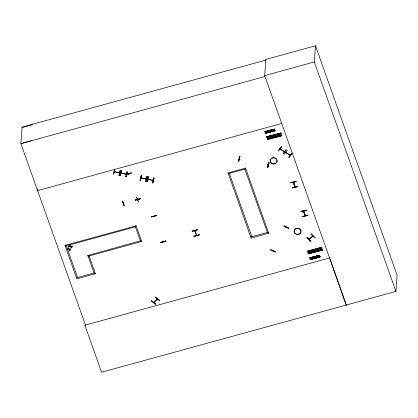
<?xml version="1.0" encoding="UTF-8"?>
<svg xmlns="http://www.w3.org/2000/svg" width="418" height="418" viewBox="0 0 418 418"><rect width="100%" height="100%" fill="white"/><g stroke="black" fill="none" stroke-linecap="round" stroke-linejoin="round"><path stroke-width="0.63" d="M272.761 250.695L272.996 250.22M286.278 227.23L285.996 227.711L286.466 227.073M95.429 273.623L76.86 278.931L64.947 245.204M65.276 246.129L135.411 226.833M66.3 245.847L77.57 277.526M69.984 250.398L69.775 250.889L68.886 249.556L67.173 249.541M67.167 249.671L67.366 249.206M67.355 249.342L68.724 249.264L68.024 248.067M68.014 248.203L68.223 247.717M71.624 247.555L71.41 248.041L70.527 246.714L68.813 246.693M68.803 246.829L69.007 246.364M70.82 248.95L69.122 249.065M69.978 250.534L69.283 249.363M68.996 246.495L70.365 246.416L69.66 245.225M69.649 245.361L69.863 244.87M72.46 246.108L70.762 246.223M69.273 249.499L70.626 249.285M71.614 247.691L70.924 246.516M70.914 246.651L72.267 246.442M76.546 277.803L94.081 272.98M94.411 273.905L87.785 255.293M88.114 256.218L141.739 241.468M89.138 255.936L95.419 273.827M113.544 174.175L114.485 169.295M114.767 169.238L113.591 174.212M114.757 171.584L114.736 172.023L114.177 171.918M114.636 172.002L114.809 171.662M119.553 173L118.978 172.916L119.01 172.535M118.952 172.874L119.067 172.482M119.015 172.681L119.135 172.441M120.17 170.361L120.457 170.554L119.292 175.393L118.999 175.199M119.511 172.519L119.48 173M121.591 170.654L121.283 170.727L120.118 175.565L120.426 175.492M121.163 172.864L121.037 173.303L126.419 174.249M120.415 175.628L121.554 170.659M121.539 172.942L121.502 173.423L120.98 173.292M121.633 173.083L121.513 173.449M122.427 201.121L124.235 205.855L122.552 200.98M123.42 203.096L123.367 203.394L123.733 203.315M123.608 203.049L123.65 203.091M125.834 173.956L125.781 174.29L126.382 174.416M126.994 171.777L127.286 171.976L126.116 176.814L125.828 176.615M126.131 174.421L131.393 172.989L126.142 174.332M124.235 205.855L122.526 201.095M125.87 176.741L127.03 171.798M128.707 173.569L128.854 174.285L128.869 173.752M128.906 173.569L128.854 174.285M131.414 172.916L126.053 174.222L126.147 174.489M135.207 199.794L135.286 200.191L140.558 198.754L135.286 200.175M136.649 197.092L138.462 201.946L136.681 197.202M135.082 225.913L140.714 241.75M137.506 199.689L137.167 199.433M137.569 198.545L137.741 199.245M137.945 199.172L137.752 198.498M141.723 241.672L136.101 225.631M140.338 180.304L140.072 180.283L141.237 175.44L141.54 175.508L140.37 180.346L141.545 175.372M141.409 178.162L141.587 177.802M140.474 198.378L140.558 198.775M140.385 240.825L87.775 255.497M145.835 179.082L145.788 178.674M146.075 181.527L147.214 176.673L146.07 181.532L145.783 181.334M145.919 178.58L145.736 179.008M145.819 181.355L146.948 176.495M147.167 181.631L148.291 176.892M147.199 181.767L148.364 176.929L148.071 176.851L146.896 181.705L147.209 181.631M148.233 179.583L148.317 179.076L148.285 179.557M148.359 179.557L148.411 179.218M152.674 180.038L152.659 180.503M152.742 179.996L152.601 180.262M152.894 182.938L154.038 178.089L152.899 182.948L152.607 182.755M153.119 180.074L153.202 180.383M152.596 182.885L153.772 177.916M156.807 215.401L151.541 216.973L156.797 215.489M154.268 216.817C154.754 215.928 153.704 216.702 154.279 216.649M151.703 300.798L151.488 301.138L155.637 304.476L155.851 304.142M153.84 302.663L154.111 301.968M155.344 297.261L155.548 297.052L159.697 300.396L159.493 300.599L155.381 297.109M160.601 242.278L160.679 242.675L165.946 241.223L160.679 242.67M154.101 302.136L153.876 302.622L157.502 299.016L157.205 299.351L156.954 299.11M163.135 241.729L162.963 241.029M163.339 241.656L163.145 240.982M165.868 240.862L165.951 241.254M197.458 229.785L192.186 231.201M193.853 235.982L193.936 236.384L199.208 234.947L193.936 236.363M194.751 230.438L196.554 235.334L196.214 234.738M194.913 230.919L194.919 231.201L194.872 230.877M194.95 230.438L196.554 235.334M194.856 231.112L195.096 230.867M199.208 234.968L199.125 234.566M268.711 233.134L251.166 238.161L227.982 172.754M228.312 173.679L245.847 168.856M229.336 173.397L251.876 236.755M238.715 161.254L239.916 156.426M238.469 161.311L239.671 156.478L238.443 161.322L238.751 161.254M239.854 159.216L239.383 158.652M238.746 161.385L239.953 156.421M239.88 158.704L239.922 159.185L239.326 159.054M244.823 169.138L267.363 232.492M268.701 233.338L245.518 167.931M250.852 237.032L268.382 232.209M264.693 75.601L265.848 59.429L315.475 45.776L397.1 275.211L395.94 291.383L346.318 305.035L264.693 75.601L314.315 61.948L315.475 45.776M267.739 165.011L267.692 164.603M270.138 130.155L270.681 131.743M268.868 162.435L269.161 162.633L267.959 167.461L267.666 167.263M271.104 129.899L271.648 131.487M271.966 129.669L272.51 131.257M272.933 129.413L273.476 131.001M273.576 129.24L274.124 130.829M274.683 129.523L265.148 132.025L274.694 129.538L274.548 128.984M275.091 130.573L265.555 133.201L275.091 130.677L265.399 132.793L265.592 133.342L275.122 130.818L274.981 130.322L265.44 132.856M270.409 249.421L270.258 249.797L275.154 252.159L275.305 251.782M281.22 146.728L278.378 150.846M273.058 250.042L272.959 250.732L273.231 250.121M279.877 149.059L280.358 149.336L280.457 148.912M280.384 149.32L280.504 149.012M278.398 150.987L281.429 146.749M286.069 149.566L286.314 149.853L283.258 153.949L283.012 153.662M279.872 149.012L284.585 151.677L283.979 151.337M284.015 151.562L284.135 151.159M284.245 154.362L287.302 150.266M285.745 152.528L286.267 152.669M286.257 152.836L286.372 152.528M283.911 226.086L284.057 225.845L288.953 228.207L288.812 228.453L283.942 225.934M288.911 157.299L291.968 153.108L292.182 153.369L289.131 157.466L288.885 157.178M289.846 154.853L289.899 155.125M290.458 155.162L289.883 155.052L289.956 154.712M290.813 182.723L296.163 181.558L290.886 182.828M292.48 187.635L292.558 188.032L297.851 186.679L297.773 186.287M293.462 182.102L295.233 187.05M293.577 182.541L293.828 182.708M293.619 182.87L293.619 182.582M293.645 182.055L293.452 182.441L293.802 182.75M293.807 182.823L293.844 182.473M295.024 187.118L294.862 186.418M295.118 186.627L295.066 186.355M296.184 181.485L290.803 182.718L290.891 182.985M301.002 211.367L306.368 210.212L301.08 211.471M302.669 216.273L302.747 216.676L308.04 215.322L302.684 216.456L307.961 214.93M303.635 210.98L303.771 211.451L304.006 211.294M305.396 215.714L305.051 215.061M307.026 237.414L306.791 237.732L310.584 241.395L310.814 241.076M308.892 239.206L309.377 239.18L309.304 238.772M311.034 234.195L311.253 234.007L315.047 237.67L314.822 237.858L311.039 234.059M311.07 234.043L314.879 237.795M310.788 241.108L306.99 237.534L310.809 241.212M312.737 235.992C313.401 235.951 312.324 236.912 312.429 236.165M312.654 236.41L312.476 235.992M315.052 256.401L315.6 257.99M316.018 256.145L316.567 257.734M316.881 255.915L317.424 257.504M317.847 255.659L318.391 257.248M318.495 255.487L319.038 257.075M319.467 255.288L309.884 257.754L319.467 255.335L309.884 257.744L310.072 258.303L319.608 255.785L319.462 255.231L320.005 256.924L310.459 259.416L320.005 256.819M346.318 305.035L101.59 372.224L84.864 325.22L330.194 257.77M346.512 304.497L346.417 305.783L329.619 257.927M137.475 199.715L137.214 199.767M114.198 171.709L119.501 172.984M118.994 175.33L120.196 170.466L119.041 175.32M125.818 176.751L127.035 171.902M140.098 180.273L141.263 175.435M141.033 178.084L141.101 177.817L141.535 178.136M145.793 179.019L146.373 178.967M145.772 181.469L147.016 176.631M148.092 176.851L146.906 181.689M147.92 179.259L153.04 180.555M153.814 178.037L152.648 182.875M267.64 164.938L268.278 164.901M267.661 167.399L268.899 162.539L267.708 167.388M156.943 299.278L157.346 298.87M273.189 250.392L272.959 250.732M286.011 227.643L286.252 227.272M286.419 227.413L286.189 227.747M70.616 249.421L70.809 249.086M72.257 246.578L72.45 246.244M129.052 174.212L128.89 173.804M154.09 216.393L154.441 216.66M163.313 241.609L163.151 241.202M283.947 226.007L288.838 228.39M278.367 150.935L281.387 146.833M283.002 153.798L286.121 149.722M288.875 157.314L291.963 153.202M295.207 187.003L293.671 182.347M305.38 215.662L303.907 211.017L303.64 211.085M308.907 239.227L312.821 235.998M312.93 236.175L309.101 239.409M140.976 177.843L146.269 178.92M146.337 179.134L140.991 178.021M147.8 179.265L148.4 179.385M153.735 302.507L157.309 298.907M195.101 231.154L194.751 230.726M114.71 169.337L114.459 169.311M155.381 297.203L159.524 300.542M268.163 165.068L267.708 164.974M22.049 127.615L32.682 124.653M31.533 140.688L20.9 143.651L85.455 325.094L84.88 325.251M266.193 59.988L22.081 127.14L20.9 143.651L265.007 76.499M37.035 190.775L281.774 123.451M227.967 172.958L245.502 168.135M64.931 245.408L136.09 225.835M137.799 198.759L137.721 199.193M156.724 215.296L151.447 216.707L151.541 216.973M197.458 229.942L197.369 229.675L192.097 231.091L192.186 231.358M192.175 231.295L197.437 229.858M199.13 234.723L193.868 236.17M275.039 130.568L274.542 129.042L264.97 131.498L265.545 133.17M265.049 131.748L274.579 129.214M265.075 131.822L274.652 129.376L265.08 131.837M265.399 132.793L274.981 130.322L265.451 132.887M265.472 132.997L275.007 130.494M280.969 132.992L266.674 136.77L281.042 133.138L266.794 137.125L281.074 133.295M280.985 133.039L266.731 136.869M266.83 137.235L281.199 133.603L266.898 137.355M266.846 137.282L281.183 133.556L281.251 133.812L266.95 137.585L266.898 137.313M267.316 138.692L281.68 135.03L267.316 138.671L267.442 139.048L281.737 135.27L281.68 134.988L267.332 138.739M267.478 139.152L281.769 135.359L281.894 135.735L267.583 139.46L281.894 135.73M321.651 247.341L307.361 251.14L307.481 251.49L321.782 247.717L321.651 247.341L307.418 251.239M307.465 251.443L321.776 247.712M307.523 251.599L321.813 247.806L307.523 251.599L307.648 251.96L321.938 248.182L321.813 247.822M321.834 247.869L307.596 251.751M308.009 253.057L322.372 249.426L308.082 253.203M308.066 253.156L322.356 249.379L322.424 249.64L308.113 253.365M308.238 253.669L322.456 249.724L322.586 250.1L308.27 253.825L322.581 250.095M308.181 253.569L322.518 249.844M308.165 253.522L322.466 249.771M309.968 257.995L319.493 255.461M320.036 257.065L310.496 259.568L320.036 257.06L319.895 256.568L310.365 259.134M137.182 199.595L137.376 199.485M123.467 203.571L123.498 203.597M303.604 211.545L304.905 215.202M292.49 187.818L297.778 186.423L292.469 187.766L292.558 188.027M306.373 210.28L306.284 210.014L300.991 211.362L301.08 211.628M152.622 180.236L153.155 180.33L147.857 179.275M121.142 173.125L126.367 174.238M146.937 176.631L147.24 176.694M153.761 178.047L154.064 178.11M114.25 171.72L119.538 172.817M239.645 156.489L239.942 156.557M267.734 164.781L268.225 164.885M239.378 159.065L239.859 158.965M163.093 241.672L162.968 241.249M285.896 152.413L290.405 155.162M279.919 149.038L284.428 151.791M285.792 152.554L290.301 155.303M274.553 129.089L265.012 131.592M319.53 255.565L309.989 258.052M319.885 256.584L310.318 259.04L310.506 259.588M69.853 245.005L70.752 246.359M68.218 247.848L69.116 249.201M305.124 215.672L303.651 211.027M281.732 135.265L267.436 139.042M321.928 248.156L307.643 251.955M265.153 132.041L265.017 131.56M267.588 139.487L267.551 139.304M308.28 253.857L308.233 253.601M309.89 257.775L310.469 259.447M314.315 61.948L395.94 291.383M156.719 215.291L156.807 215.557M154.284 216.289L154.43 216.717M137.757 198.717L137.903 199.146M310.898 257.551L311.441 259.139M265.984 131.304L266.527 132.893M303.677 211.539L304.894 215.139M140.485 198.534L135.218 199.976M307.429 251.213L307.486 251.495M281.037 133.07L281.095 133.347M266.741 136.848L266.799 137.13M37.259 188.706L37.61 190.618M270.383 249.551L275.263 251.96L270.383 249.551M151.671 300.923L155.789 304.309L151.671 300.923M165.873 240.993L160.59 242.414L165.878 241.019M319.922 256.72L310.386 259.244L319.932 256.751M293.473 182.885L294.716 186.564L293.473 182.885M271.298 163.151A3.443 3.088 4.1 0 0 276.972 161.594A3.443 3.088 4.1 0 0 272.557 157.936A3.443 3.088 4.1 0 0 271.298 163.151M271.298 163.093A3.454 3.104 4.1 0 0 276.988 161.531A3.454 3.104 4.1 0 0 272.557 157.858A3.454 3.104 4.1 0 0 271.298 163.093M295.249 233.641A3.443 3.088 4.1 0 0 300.918 232.084A3.443 3.088 4.1 0 0 296.508 228.427A3.443 3.088 4.1 0 0 295.249 233.641M295.26 233.537A3.433 3.083 4.1 0 0 300.918 231.98A3.433 3.083 4.1 0 0 296.514 228.327A3.433 3.083 4.1 0 0 295.26 233.537"/></g></svg>
